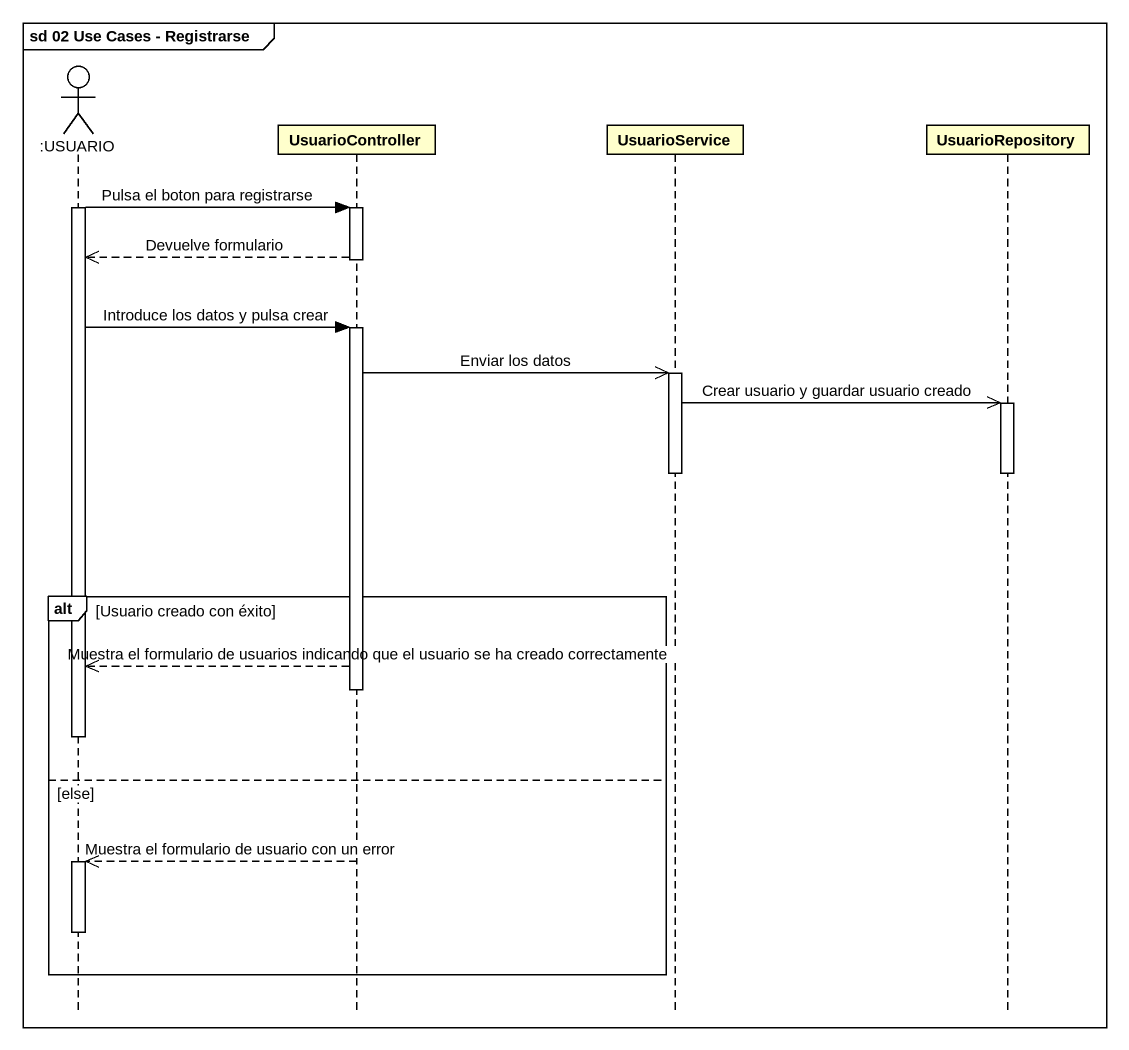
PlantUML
@startuml
mainframe sd 02 Use Cases - Registrarse
hide footbox
actor ":USUARIO" as USUARIO
participant UsuarioController
participant UsuarioService
participant UsuarioRepository

activate USUARIO
USUARIO -> UsuarioController : Pulsa el boton para registrarse
activate UsuarioController
UsuarioController -->> USUARIO : Devuelve formulario
deactivate UsuarioController
USUARIO -> UsuarioController : Introduce los datos y pulsa crear
activate UsuarioController
UsuarioController ->> UsuarioService : Enviar los datos
activate UsuarioService
UsuarioService ->> UsuarioRepository : Crear usuario y guardar usuario creado
activate UsuarioRepository
deactivate UsuarioService
deactivate UsuarioRepository
alt Usuario creado con éxito
  UsuarioController -->> USUARIO : Muestra el formulario de usuarios indicando que el usuario se ha creado correctamente
  deactivate UsuarioController
  deactivate USUARIO
else else
  UsuarioController -->> USUARIO : Muestra el formulario de usuario con un error
  activate USUARIO
  deactivate USUARIO
end
@enduml
